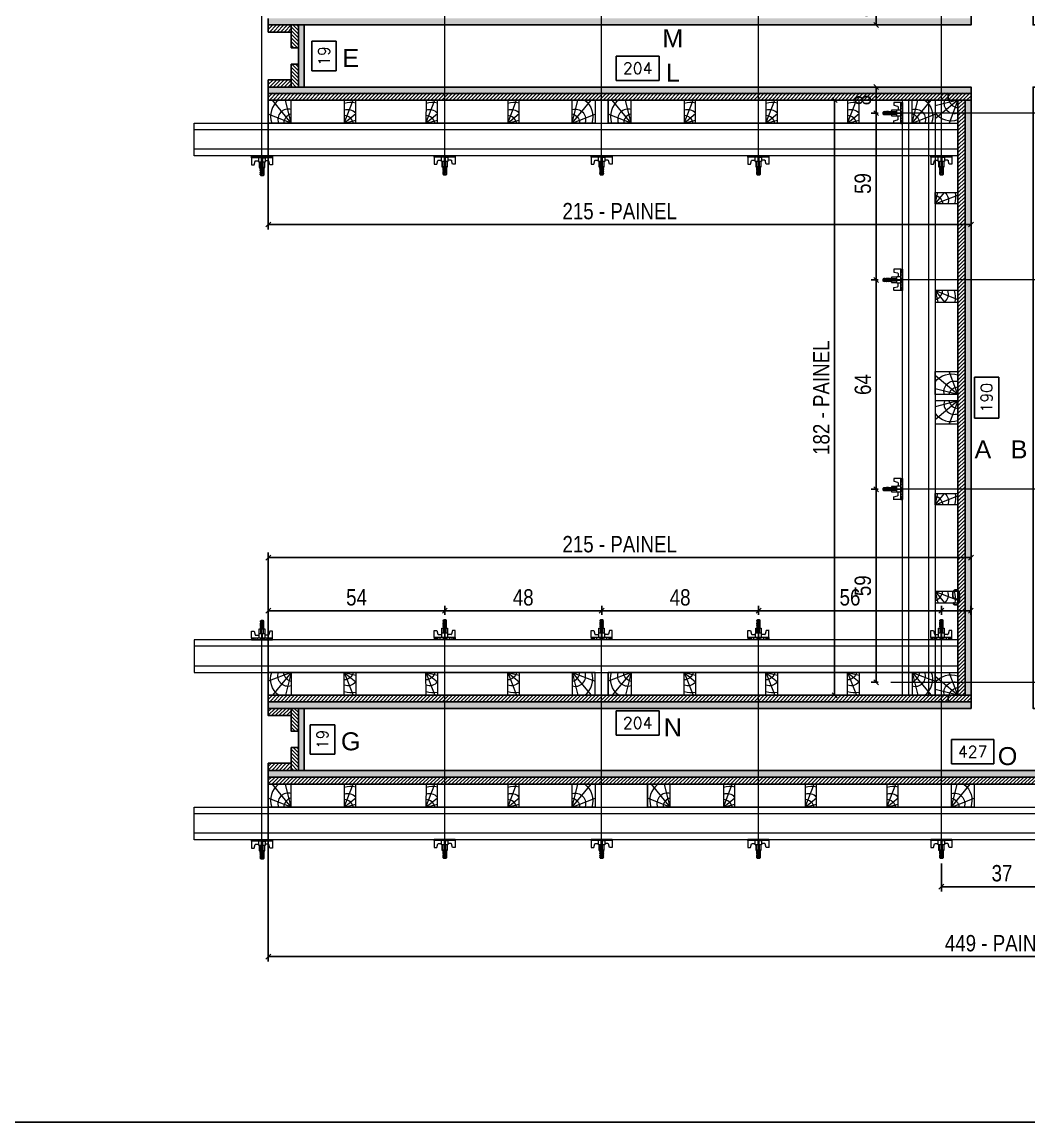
# Model space of a CAD drawing. Extents: x 14400 to 24104, y -21631 to 6985.
# Drawn here: x 22866 to 23481, y 1092 to 1764 of the extents above; entities that cross this region are included whole.
import ezdxf
from ezdxf.enums import TextEntityAlignment as Align

# ---------------------------------------------------------------- set-up
doc = ezdxf.new("R2010")
doc.units = 0
for name, color, linetype in [('CHAPA', 1, 'Continuous'), ('COTA', 241, 'Continuous'), ('MEIO_PONT', 93, 'Continuous'), ('MTH-PILAR-SEGUE', 5, 'Continuous'), ('SARRAFO', 251, 'Continuous'), ('TEXTO_GERAL', 7, 'Continuous')]:
    doc.layers.add(name, color=color, linetype=linetype)
for name, color, linetype, lineweight in [('Hachura', 251, 'Continuous', 9), ('Madeira', 126, 'Continuous', 18), ('Perfil Metálico', 224, 'Continuous', 18)]:
    doc.layers.add(name, color=color, linetype=linetype, lineweight=lineweight)
doc.styles.add('ARIAL', font='arial.ttf')
doc.styles.add('COTA TECNICA 2X', font='techl___.ttf', dxfattribs={"height": 10})
doc.styles.add('ROMANS', font='romans.shx')
doc.dimstyles.new('SECAO PILAR', dxfattribs={"dimtxt": 10, "dimasz": 3, "dimexe": 3, "dimexo": 3, "dimgap": 3, "dimtad": 1, "dimdec": 1, "dimlfac": 0.5, "dimzin": 12, "dimdsep": 46, "dimtxsty": 'COTA TECNICA 2X', "dimblk1": 'OBLIQUE', "dimblk2": 'OBLIQUE', "dimsah": 1, "dimcen": 0.9, "dimclrd": 256, "dimclre": 256, "dimclrt": 256, "dimadec": 1, "dimazin": 3, "dimtfac": 1, "dimtdec": 1, "dimtmove": 0, "dimatfit": 3, "dimfxl": 1, "dimtolj": 1, "dimtzin": 12, "dimarcsym": 0})
doc.dimstyles.new('SECÇÃO 2', dxfattribs={"dimtxt": 7, "dimasz": 6, "dimexe": 0.18, "dimexo": 2, "dimgap": -4, "dimtad": 3, "dimdec": 1, "dimlfac": 0.5, "dimzin": 12, "dimdsep": 46, "dimtxsty": 'ROMANS', "dimblk": 'ARCHTICK', "dimcen": 0.09, "dimse1": 1, "dimse2": 1, "dimsd1": 1, "dimsd2": 1, "dimclrd": 180, "dimclre": 5, "dimclrt": 1, "dimadec": 0, "dimazin": 3, "dimtfac": 1, "dimtdec": 1, "dimtofl": 0, "dimtmove": 0, "dimatfit": 3, "dimldrblk": 'ARCHTICK', "dimfxl": 1, "dimtolj": 1, "dimtzin": 0, "dimarcsym": 0})
pattern_1 = [(225, (13892.2894, -21166.7486), (1.12253202, -1.12253202), [])]
pattern_2 = [(315, (45926.0494, -7740.2923), (1.12253202, 1.12253202), [])]
pattern_3 = [(225, (13892.2894, -20748.7486), (1.12253202, -1.12253202), [])]
pattern_4 = [(225, (13920.2894, -20740.3486), (1.12253202, -1.12253202), [])]
pattern_5 = [(315, (45926.0494, -7322.2923), (1.12253202, 1.12253202), [])]

# ---------------------------------------------------------------- blocks, each defined once
blk = doc.blocks.new('*D1842')
at = {"layer": 'COTA', "color": 180, "lineweight": -2, "transparency": 16777216}
for p, q in [((23463.28, 1547.16), (23448.28, 1547.16)), ((23448.28, 1547.16), (23448.28, 1522.16)), ((23463.28, 1522.16), (23463.28, 1547.16)), ((23448.28, 1522.16), (23463.28, 1522.16))]:
    blk.add_line(p, q, dxfattribs=at)
at = {"layer": 'Defpoints', "color": 0, "transparency": 16777216}
for p in [(23446.24, 1724.66), (23467.28, 1724.66), (23446.24, 1344.66)]:
    blk.add_point(p, dxfattribs=at)
at = {"layer": 'COTA', "color": 1, "transparency": 16777216, "insert": (23455.78, 1534.66), "char_height": 7, "attachment_point": 5, "rotation": 90, "style": 'ROMANS'}
blk.add_mtext('\\A1;190', dxfattribs=at)
blk = doc.blocks.new('_ArchTick')
at = {"color": 0, "linetype": 'ByBlock', "const_width": 0.15}
blk.add_lwpolyline([(-0.5, -0.5), (0.5, 0.5)], dxfattribs=at)
blk = doc.blocks.new('*D1838')
at = {"layer": 'COTA', "color": 180, "lineweight": -2, "transparency": 16777216}
for p, q in [((23255.41, 1743.66), (23229.07, 1743.66)), ((23229.07, 1743.66), (23229.07, 1728.66)), ((23255.41, 1728.66), (23255.41, 1743.66)), ((23229.07, 1728.66), (23255.41, 1728.66))]:
    blk.add_line(p, q, dxfattribs=at)
at = {"layer": 'Defpoints', "color": 0, "transparency": 16777216}
for p in [(23038.24, 1724.66), (23446.24, 1724.66), (23446.24, 1724.66)]:
    blk.add_point(p, dxfattribs=at)
at = {"layer": 'COTA', "color": 1, "transparency": 16777216, "insert": (23242.24, 1736.16), "char_height": 7, "attachment_point": 5, "style": 'ROMANS'}
blk.add_mtext('\\A1;204', dxfattribs=at)
blk = doc.blocks.new('*D1841')
at = {"layer": 'COTA', "color": 180, "lineweight": -2, "transparency": 16777216}
for p, q in [((23057.86, 1752.66), (23042.86, 1752.66)), ((23042.86, 1752.66), (23042.86, 1734.66)), ((23057.86, 1734.66), (23057.86, 1752.66)), ((23042.86, 1734.66), (23057.86, 1734.66))]:
    blk.add_line(p, q, dxfattribs=at)
at = {"layer": 'Defpoints', "color": 0, "transparency": 16777216}
for p in [(23038.24, 1762.66), (23038.24, 1724.66), (23061.86, 1724.66)]:
    blk.add_point(p, dxfattribs=at)
at = {"layer": 'COTA', "color": 1, "transparency": 16777216, "insert": (23050.36, 1743.66), "char_height": 7, "attachment_point": 5, "rotation": 90, "style": 'ROMANS'}
blk.add_mtext('\\A1;19', dxfattribs=at)
blk = doc.blocks.new('*D1851')
at = {"layer": 'COTA', "color": 180, "lineweight": -2, "transparency": 16777216}
for p, q in [((23463.27, 1965.16), (23448.27, 1965.16)), ((23448.27, 1965.16), (23448.27, 1940.16)), ((23463.27, 1940.16), (23463.27, 1965.16)), ((23448.27, 1940.16), (23463.27, 1940.16))]:
    blk.add_line(p, q, dxfattribs=at)
at = {"layer": 'Defpoints', "color": 0, "transparency": 16777216}
for p in [(23446.24, 2142.66), (23467.27, 2142.66), (23446.24, 1762.66)]:
    blk.add_point(p, dxfattribs=at)
at = {"layer": 'COTA', "color": 1, "transparency": 16777216, "insert": (23455.77, 1952.66), "char_height": 7, "attachment_point": 5, "rotation": 90, "style": 'ROMANS'}
blk.add_mtext('\\A1;190', dxfattribs=at)
blk = doc.blocks.new('*D1845')
at = {"layer": 'COTA', "color": 180, "lineweight": -2, "transparency": 16777216}
for p, q in [((23255.41, 1343.19), (23229.07, 1343.19)), ((23229.07, 1343.19), (23229.07, 1328.19)), ((23255.41, 1328.19), (23255.41, 1343.19)), ((23229.07, 1328.19), (23255.41, 1328.19))]:
    blk.add_line(p, q, dxfattribs=at)
at = {"layer": 'Defpoints', "color": 0, "transparency": 16777216}
for p in [(23038.24, 1344.66), (23446.24, 1344.66), (23446.24, 1324.19)]:
    blk.add_point(p, dxfattribs=at)
at = {"layer": 'COTA', "color": 1, "transparency": 16777216, "insert": (23242.24, 1335.69), "char_height": 7, "attachment_point": 5, "style": 'ROMANS'}
blk.add_mtext('\\A1;204', dxfattribs=at)
blk = doc.blocks.new('*D1847')
at = {"layer": 'COTA', "color": 180, "lineweight": -2, "transparency": 16777216}
for p, q in [((23056.9, 1334.66), (23041.9, 1334.66)), ((23041.9, 1334.66), (23041.9, 1316.66)), ((23056.9, 1316.66), (23056.9, 1334.66)), ((23041.9, 1316.66), (23056.9, 1316.66))]:
    blk.add_line(p, q, dxfattribs=at)
at = {"layer": 'Defpoints', "color": 0, "transparency": 16777216}
for p in [(23038.24, 1344.66), (23038.24, 1306.66), (23060.9, 1306.66)]:
    blk.add_point(p, dxfattribs=at)
at = {"layer": 'COTA', "color": 1, "transparency": 16777216, "insert": (23049.4, 1325.66), "char_height": 7, "attachment_point": 5, "rotation": 90, "style": 'ROMANS'}
blk.add_mtext('\\A1;19', dxfattribs=at)
blk = doc.blocks.new('*D1849')
at = {"layer": 'COTA', "color": 180, "lineweight": -2, "transparency": 16777216}
for p, q in [((23460.24, 1325.66), (23434.24, 1325.66)), ((23434.24, 1325.66), (23434.24, 1310.66)), ((23460.24, 1310.66), (23460.24, 1325.66)), ((23434.24, 1310.66), (23460.24, 1310.66))]:
    blk.add_line(p, q, dxfattribs=at)
at = {"layer": 'Defpoints', "color": 0, "transparency": 16777216}
for p in [(23038.24, 1306.66), (23892.24, 1306.66), (23892.24, 1306.66)]:
    blk.add_point(p, dxfattribs=at)
at = {"layer": 'COTA', "color": 1, "transparency": 16777216, "insert": (23447.24, 1318.16), "char_height": 7, "attachment_point": 5, "style": 'ROMANS'}
blk.add_mtext('\\A1;427', dxfattribs=at)
blk = doc.blocks.new('_Oblique')
at = {"color": 0, "linetype": 'ByBlock', "lineweight": -2}
blk.add_line((-0.5, -0.5), (0.5, 0.5), dxfattribs=at)
blk = doc.blocks.new('*D1856')
at = {"layer": 'COTA', "lineweight": -2, "transparency": 16777216}
for p, q in [((23016.24, 1295.26), (23016.24, 1189.85)), ((23914.24, 1295.26), (23914.24, 1189.85)), ((23914.24, 1192.85), (23016.24, 1192.85))]:
    blk.add_line(p, q, dxfattribs=at)
at = {"layer": 'Defpoints', "color": 0, "transparency": 16777216}
for p in [(23016.24, 1298.26), (23914.24, 1298.26), (23016.24, 1192.85)]:
    blk.add_point(p, dxfattribs=at)
at = {"layer": 'COTA', "lineweight": -2, "transparency": 16777216, "xscale": 3, "yscale": 3, "zscale": 3, "rotation": 180}
blk.add_blockref('_Oblique', (23016.24, 1192.85), dxfattribs=at)
at = {"layer": 'COTA', "lineweight": -2, "transparency": 16777216, "xscale": 3, "yscale": 3, "zscale": 3}
blk.add_blockref('_Oblique', (23914.24, 1192.85), dxfattribs=at)
at = {"layer": 'COTA', "transparency": 16777216, "insert": (23465.24, 1200.95), "char_height": 10, "attachment_point": 5, "style": 'COTA TECNICA 2X'}
blk.add_mtext('\\A1;449 - PAINEL', dxfattribs=at)
blk = doc.blocks.new('*D1862')
at = {"layer": 'COTA', "lineweight": -2, "transparency": 16777216}
for p, q in [((23016.24, 1713.66), (23016.24, 1637.61)), ((23446.24, 1713.66), (23446.24, 1637.61)), ((23016.24, 1640.61), (23446.24, 1640.61))]:
    blk.add_line(p, q, dxfattribs=at)
at = {"layer": 'Defpoints', "color": 0, "transparency": 16777216}
for p in [(23016.24, 1716.66), (23446.24, 1716.66), (23446.24, 1640.61)]:
    blk.add_point(p, dxfattribs=at)
at = {"layer": 'COTA', "lineweight": -2, "transparency": 16777216, "xscale": 3, "yscale": 3, "zscale": 3, "rotation": 180}
blk.add_blockref('_Oblique', (23016.24, 1640.61), dxfattribs=at)
at = {"layer": 'COTA', "lineweight": -2, "transparency": 16777216, "xscale": 3, "yscale": 3, "zscale": 3}
blk.add_blockref('_Oblique', (23446.24, 1640.61), dxfattribs=at)
at = {"layer": 'COTA', "transparency": 16777216, "insert": (23231.24, 1648.72), "char_height": 10, "attachment_point": 5, "style": 'COTA TECNICA 2X'}
blk.add_mtext('\\A1;215 - PAINEL', dxfattribs=at)
blk = doc.blocks.new('PONTALETE')
at = {"layer": 'Madeira'}
for q in [(2.71, 7), (7, 5.76), (7, 1.74)]:
    blk.add_line((0, 0), q, dxfattribs=at)
blk.add_lwpolyline([(0, 0), (7, 0), (7, 7), (0, 7)], close=True, dxfattribs=at)
for centre, radius, start, end in [((2.04, 0.06), 6.23, 37.2818, 109.0913), ((1.09, 0.9), 3.19, 343.603, 109.9847), ((-0.21, -0.78), 3.09, 14.6322, 86.0383)]:
    blk.add_arc(centre, radius, start, end, dxfattribs=at)
blk = doc.blocks.new('MEIO PONTALETE')
at = {"layer": 'Madeira'}
for q in [(2.71, 7), (3.5, 2.88), (3.5, 0.87)]:
    blk.add_line((0, 0), q, dxfattribs=at)
blk.add_lwpolyline([(0, 0), (3.5, 0), (3.5, 7), (0, 7)], close=True, dxfattribs=at)
for centre, radius, start, end in [((2.04, 0.06), 6.23, 76.4499, 109.0913), ((1.09, 0.9), 3.19, 40.9063, 109.9847), ((-0.21, -0.78), 3.09, 14.6322, 86.0383)]:
    blk.add_arc(centre, radius, start, end, dxfattribs=at)
blk = doc.blocks.new('*D1863')
at = {"layer": 'COTA', "lineweight": -2, "transparency": 16777216}
for p, q in [((23016.24, 1355.66), (23016.24, 1439.9)), ((23446.24, 1355.66), (23446.24, 1439.9)), ((23016.24, 1436.9), (23446.24, 1436.9))]:
    blk.add_line(p, q, dxfattribs=at)
at = {"layer": 'Defpoints', "color": 0, "transparency": 16777216}
for p in [(23446.24, 1436.9), (23016.24, 1352.66), (23446.24, 1352.66)]:
    blk.add_point(p, dxfattribs=at)
at = {"layer": 'COTA', "lineweight": -2, "transparency": 16777216, "xscale": 3, "yscale": 3, "zscale": 3, "rotation": 180}
blk.add_blockref('_Oblique', (23016.24, 1436.9), dxfattribs=at)
at = {"layer": 'COTA', "lineweight": -2, "transparency": 16777216, "xscale": 3, "yscale": 3, "zscale": 3}
blk.add_blockref('_Oblique', (23446.24, 1436.9), dxfattribs=at)
at = {"layer": 'COTA', "transparency": 16777216, "insert": (23231.24, 1445.01), "char_height": 10, "attachment_point": 5, "style": 'COTA TECNICA 2X'}
blk.add_mtext('\\A1;215 - PAINEL', dxfattribs=at)
blk = doc.blocks.new('C')
at = {"layer": 'Hachura', "color": 0}
for p, q in [((0, 3.22), (0, -3.22)), ((0.45, 3.22), (0, 3.22)), ((0.46, 3.16), (0, 3.16)), ((0.46, 3.05), (0, 3.05)), ((0.46, 2.88), (0, 2.88)), ((0, 2.75), (0, -1.16)), ((0.46, 2.65), (0, 2.65)), ((0.46, 2.23), (0, 2.23)), ((0.46, 1.51), (0, 1.51)), ((0.39, 0.49), (0.17, 0.49)), ((0.45, -3.23), (0.45, 3.22)), ((0.45, 3.22), (2.58, 3.22)), ((1.74, 0.97), (0.45, 0.97)), ((1.45, 0.1), (0.45, 0.1)), ((1.35, 1.94), (1.35, 0.96)), ((2.58, 2.39), (1.47, 2.09)), ((1.74, -0.97), (1.74, 0.97)), ((1.74, 0.97), (1.74, 0.84)), ((1.74, 0.97), (1.74, 0.84)), ((1.74, 0.84), (3.35, 0.84)), ((3.35, 0.45), (1.74, 0.45)), ((2.58, 3.22), (2.58, 2.39)), ((3.32, 0.84), (3.32, -0.84)), ((3.35, 0.84), (3.35, -0.84)), ((3.68, 0.45), (3.35, 0.45)), ((3.84, -0.52), (3.35, 0.45)), ((3.35, 0.06), (3.67, -0.57)), ((3.68, 0.45), (4.16, -0.52)), ((3.72, 0.5), (4.25, -0.57)), ((4.37, -0.55), (3.83, 0.53)), ((4.15, 0.45), (3.93, 0.45)), ((4.42, -0.52), (3.93, 0.45)), ((4.15, 0.45), (4.26, 0.45)), ((4.26, 0.45), (4.74, -0.52)), ((4.3, 0.5), (4.83, -0.57)), ((4.95, -0.55), (4.41, 0.53)), ((4.51, 0.45), (4.84, 0.45)), ((5, -0.52), (4.51, 0.45)), ((4.84, 0.45), (5.32, -0.52)), ((4.88, 0.5), (5.41, -0.57)), ((5.53, -0.55), (4.99, 0.53)), ((5.58, -0.52), (5.09, 0.45)), ((5.42, 0.45), (5.09, 0.45)), ((5.58, -0.52), (5.09, 0.45)), ((5.42, 0.45), (5.74, -0.19)), ((5.46, 0.5), (5.74, -0.07)), ((5.74, 0.19), (5.57, 0.53)), ((5.74, 0.32), (5.68, 0.45)), ((5.68, 0.45), (5.74, 0.45)), ((5.74, 0.45), (5.9, 0.29)), ((5.74, 0.45), (5.74, -0.52)), ((5.9, -0.36), (5.9, 0.29)), ((0.45, 0), (0, 0)), ((0.46, -1.52), (0, -1.52)), ((0.46, -2.23), (0, -2.23)), ((0.46, -2.65), (0, -2.65)), ((0.46, -2.88), (0, -2.88)), ((0.46, -3.05), (0, -3.05)), ((0.46, -3.16), (0, -3.16)), ((0, -3.22), (2.57, -3.22)), ((0.08, -0.48), (0.29, -0.48)), ((0.29, -0.48), (0.4, -0.48)), ((0.45, 0), (0.45, -0.97)), ((0.45, -0.16), (1.45, -0.16)), ((0.45, -0.65), (0.45, -0.32)), ((0.45, -3.23), (0.45, -0.65)), ((0.45, -0.97), (1.74, -0.97)), ((1.35, -1.94), (1.35, -0.97)), ((2.58, -2.39), (1.47, -2.1)), ((3.35, -0.32), (1.74, -0.32)), ((3.35, -0.84), (1.74, -0.84)), ((2.58, -3.23), (2.58, -2.39)), ((3.35, -0.07), (3.58, -0.52)), ((3.35, -0.52), (3.58, -0.52)), ((3.84, -0.52), (4.16, -0.52)), ((4.42, -0.52), (4.74, -0.52)), ((4.63, -0.52), (4.74, -0.52)), ((5, -0.52), (5.32, -0.52)), ((5.58, -0.52), (5.74, -0.52)), ((5.74, -0.52), (5.9, -0.36)), ((5.74, -0.52), (5.74, -0.52))]:
    blk.add_line(p, q, dxfattribs=at)
for centre, radius, start, end in [((1.52, 1.94), 0.161, 104.7436, 180), ((1.44, -0.03), 0.129, 272.695, 87.305), ((3.81, 0.39), 0.143, 25.5688, 154.4312), ((4.39, 0.39), 0.143, 25.5688, 154.4312), ((4.97, 0.39), 0.143, 25.5688, 154.4312), ((5.55, 0.39), 0.143, 25.5688, 154.4312), ((0.17, -0.37), 0.174, 221.744, 317.8592), ((1.52, -1.94), 0.161, 180, 255.2564), ((3.71, -0.4), 0.174, 222.1408, 318.256), ((4.29, -0.4), 0.174, 222.1408, 318.256), ((4.87, -0.4), 0.174, 222.1408, 318.256), ((5.45, -0.4), 0.174, 222.1408, 318.256), ((5.61, -0.4), 0.174, 317.8592, 318.256)]:
    blk.add_arc(centre, radius, start, end, dxfattribs=at)
blk = doc.blocks.new('*D1880')
at = {"layer": 'COTA', "lineweight": -2, "transparency": 16777216}
for p, q in [((23389.47, 1778.63), (23385.21, 1778.63)), ((23388.21, 1778.63), (23388.21, 1762.66)), ((23389.47, 1762.66), (23385.21, 1762.66))]:
    blk.add_line(p, q, dxfattribs=at)
at = {"layer": 'Defpoints', "color": 0, "transparency": 16777216}
for p in [(23392.47, 1778.63), (23388.21, 1762.66), (23392.47, 1762.66)]:
    blk.add_point(p, dxfattribs=at)
at = {"layer": 'COTA', "lineweight": -2, "transparency": 16777216, "xscale": 3, "yscale": 3, "zscale": 3}
for p, rotation in [((23388.21, 1778.63), 90), ((23388.21, 1762.66), 270)]:
    blk.add_blockref('_Oblique', p, dxfattribs=dict(at, rotation=rotation))
at = {"layer": 'COTA', "transparency": 16777216, "insert": (23380.12, 1770.64), "char_height": 10, "attachment_point": 5, "rotation": 90, "style": 'COTA TECNICA 2X'}
blk.add_mtext('\\A1;8', dxfattribs=at)
blk = doc.blocks.new('*D1885')
at = {"layer": 'COTA', "lineweight": -2, "transparency": 16777216}
for p, q in [((23016.23, 1370.06), (23016.23, 1407.39)), ((23124.24, 1401.88), (23124.24, 1407.39)), ((23016.23, 1404.39), (23124.24, 1404.39))]:
    blk.add_line(p, q, dxfattribs=at)
at = {"layer": 'Defpoints', "color": 0, "transparency": 16777216}
for p in [(23124.24, 1404.39), (23124.24, 1398.88), (23016.23, 1367.06)]:
    blk.add_point(p, dxfattribs=at)
at = {"layer": 'COTA', "lineweight": -2, "transparency": 16777216, "xscale": 3, "yscale": 3, "zscale": 3, "rotation": 180}
blk.add_blockref('_Oblique', (23016.23, 1404.39), dxfattribs=at)
at = {"layer": 'COTA', "lineweight": -2, "transparency": 16777216, "xscale": 3, "yscale": 3, "zscale": 3}
blk.add_blockref('_Oblique', (23124.24, 1404.39), dxfattribs=at)
at = {"layer": 'COTA', "transparency": 16777216, "insert": (23070.23, 1412.5), "char_height": 10, "attachment_point": 5, "style": 'COTA TECNICA 2X'}
blk.add_mtext('\\A1;54', dxfattribs=at)
blk = doc.blocks.new('*D1886')
at = {"layer": 'COTA', "lineweight": -2, "transparency": 16777216}
for p, q in [((23124.24, 1401.88), (23124.24, 1407.39)), ((23220.24, 1401.88), (23220.24, 1407.39)), ((23124.24, 1404.39), (23220.24, 1404.39))]:
    blk.add_line(p, q, dxfattribs=at)
at = {"layer": 'Defpoints', "color": 0, "transparency": 16777216}
for p in [(23220.24, 1404.39), (23124.24, 1398.88), (23220.24, 1398.88)]:
    blk.add_point(p, dxfattribs=at)
at = {"layer": 'COTA', "lineweight": -2, "transparency": 16777216, "xscale": 3, "yscale": 3, "zscale": 3, "rotation": 180}
blk.add_blockref('_Oblique', (23124.24, 1404.39), dxfattribs=at)
at = {"layer": 'COTA', "lineweight": -2, "transparency": 16777216, "xscale": 3, "yscale": 3, "zscale": 3}
blk.add_blockref('_Oblique', (23220.24, 1404.39), dxfattribs=at)
at = {"layer": 'COTA', "transparency": 16777216, "insert": (23172.24, 1412.48), "char_height": 10, "attachment_point": 5, "style": 'COTA TECNICA 2X'}
blk.add_mtext('\\A1;48', dxfattribs=at)
blk = doc.blocks.new('*D1887')
at = {"layer": 'COTA', "lineweight": -2, "transparency": 16777216}
for p, q in [((23220.24, 1401.88), (23220.24, 1407.39)), ((23316.24, 1401.88), (23316.24, 1407.39)), ((23220.24, 1404.39), (23316.24, 1404.39))]:
    blk.add_line(p, q, dxfattribs=at)
at = {"layer": 'Defpoints', "color": 0, "transparency": 16777216}
for p in [(23316.24, 1404.39), (23220.24, 1398.88), (23316.24, 1398.88)]:
    blk.add_point(p, dxfattribs=at)
at = {"layer": 'COTA', "lineweight": -2, "transparency": 16777216, "xscale": 3, "yscale": 3, "zscale": 3, "rotation": 180}
blk.add_blockref('_Oblique', (23220.24, 1404.39), dxfattribs=at)
at = {"layer": 'COTA', "lineweight": -2, "transparency": 16777216, "xscale": 3, "yscale": 3, "zscale": 3}
blk.add_blockref('_Oblique', (23316.24, 1404.39), dxfattribs=at)
at = {"layer": 'COTA', "transparency": 16777216, "insert": (23268.24, 1412.48), "char_height": 10, "attachment_point": 5, "style": 'COTA TECNICA 2X'}
blk.add_mtext('\\A1;48', dxfattribs=at)
blk = doc.blocks.new('*D1888')
at = {"layer": 'COTA', "lineweight": -2, "transparency": 16777216}
for p, q in [((23316.24, 1401.88), (23316.24, 1407.39)), ((23428.14, 1401.88), (23428.14, 1407.39)), ((23316.24, 1404.39), (23428.14, 1404.39))]:
    blk.add_line(p, q, dxfattribs=at)
at = {"layer": 'Defpoints', "color": 0, "transparency": 16777216}
for p in [(23428.14, 1404.39), (23316.24, 1398.88), (23428.14, 1398.88)]:
    blk.add_point(p, dxfattribs=at)
at = {"layer": 'COTA', "lineweight": -2, "transparency": 16777216, "xscale": 3, "yscale": 3, "zscale": 3, "rotation": 180}
blk.add_blockref('_Oblique', (23316.24, 1404.39), dxfattribs=at)
at = {"layer": 'COTA', "lineweight": -2, "transparency": 16777216, "xscale": 3, "yscale": 3, "zscale": 3}
blk.add_blockref('_Oblique', (23428.14, 1404.39), dxfattribs=at)
at = {"layer": 'COTA', "transparency": 16777216, "insert": (23372.19, 1412.5), "char_height": 10, "attachment_point": 5, "style": 'COTA TECNICA 2X'}
blk.add_mtext('\\A1;56', dxfattribs=at)
blk = doc.blocks.new('*D1889')
at = {"layer": 'COTA', "lineweight": -2, "transparency": 16777216}
for p, q in [((23435.24, 1716.66), (23359.8, 1716.66)), ((23362.8, 1716.66), (23362.8, 1352.66)), ((23435.24, 1352.66), (23359.8, 1352.66))]:
    blk.add_line(p, q, dxfattribs=at)
at = {"layer": 'Defpoints', "color": 0, "transparency": 16777216}
for p in [(23438.24, 1716.66), (23362.8, 1352.66), (23438.24, 1352.66)]:
    blk.add_point(p, dxfattribs=at)
at = {"layer": 'COTA', "lineweight": -2, "transparency": 16777216, "xscale": 3, "yscale": 3, "zscale": 3}
for p, rotation in [((23362.8, 1716.66), 90), ((23362.8, 1352.66), 270)]:
    blk.add_blockref('_Oblique', p, dxfattribs=dict(at, rotation=rotation))
at = {"layer": 'COTA', "transparency": 16777216, "insert": (23354.71, 1534.66), "char_height": 10, "attachment_point": 5, "rotation": 90, "style": 'COTA TECNICA 2X'}
blk.add_mtext('\\A1;182 - PAINEL', dxfattribs=at)
blk = doc.blocks.new('*D1890')
at = {"layer": 'COTA', "lineweight": -2, "transparency": 16777216}
for p, q in [((23389.47, 1724.66), (23385.21, 1724.66)), ((23388.21, 1708.69), (23388.21, 1724.66)), ((23389.47, 1708.69), (23385.21, 1708.69))]:
    blk.add_line(p, q, dxfattribs=at)
at = {"layer": 'Defpoints', "color": 0, "transparency": 16777216}
for p in [(23388.21, 1724.66), (23392.47, 1724.66), (23392.47, 1708.69)]:
    blk.add_point(p, dxfattribs=at)
at = {"layer": 'COTA', "lineweight": -2, "transparency": 16777216, "xscale": 3, "yscale": 3, "zscale": 3}
for p, rotation in [((23388.21, 1724.66), 90), ((23388.21, 1708.69), 270)]:
    blk.add_blockref('_Oblique', p, dxfattribs=dict(at, rotation=rotation))
at = {"layer": 'COTA', "transparency": 16777216, "insert": (23380.12, 1716.68), "char_height": 10, "attachment_point": 5, "rotation": 90, "style": 'COTA TECNICA 2X'}
blk.add_mtext('\\A1;8', dxfattribs=at)
blk = doc.blocks.new('*D1891')
at = {"layer": 'COTA', "lineweight": -2, "transparency": 16777216}
for p, q in [((23389.47, 1724.66), (23385.21, 1724.66)), ((23388.21, 1724.66), (23388.21, 1606.69)), ((23389.47, 1606.69), (23385.21, 1606.69))]:
    blk.add_line(p, q, dxfattribs=at)
at = {"layer": 'Defpoints', "color": 0, "transparency": 16777216}
for p in [(23392.47, 1724.66), (23388.21, 1606.69), (23392.47, 1606.69)]:
    blk.add_point(p, dxfattribs=at)
at = {"layer": 'COTA', "lineweight": -2, "transparency": 16777216, "xscale": 3, "yscale": 3, "zscale": 3}
for p, rotation in [((23388.21, 1724.66), 90), ((23388.21, 1606.69), 270)]:
    blk.add_blockref('_Oblique', p, dxfattribs=dict(at, rotation=rotation))
at = {"layer": 'COTA', "transparency": 16777216, "insert": (23380.07, 1665.68), "char_height": 10, "attachment_point": 5, "rotation": 90, "style": 'COTA TECNICA 2X'}
blk.add_mtext('\\A1;59', dxfattribs=at)
blk = doc.blocks.new('*D1892')
at = {"layer": 'COTA', "lineweight": -2, "transparency": 16777216}
for p, q in [((23389.47, 1606.69), (23385.21, 1606.69)), ((23388.21, 1606.69), (23388.21, 1478.69)), ((23389.47, 1478.69), (23385.21, 1478.69))]:
    blk.add_line(p, q, dxfattribs=at)
at = {"layer": 'Defpoints', "color": 0, "transparency": 16777216}
for p in [(23392.47, 1606.69), (23388.21, 1478.69), (23392.47, 1478.69)]:
    blk.add_point(p, dxfattribs=at)
at = {"layer": 'COTA', "lineweight": -2, "transparency": 16777216, "xscale": 3, "yscale": 3, "zscale": 3}
for p, rotation in [((23388.21, 1606.69), 90), ((23388.21, 1478.69), 270)]:
    blk.add_blockref('_Oblique', p, dxfattribs=dict(at, rotation=rotation))
at = {"layer": 'COTA', "transparency": 16777216, "insert": (23380.11, 1542.69), "char_height": 10, "attachment_point": 5, "rotation": 90, "style": 'COTA TECNICA 2X'}
blk.add_mtext('\\A1;64', dxfattribs=at)
blk = doc.blocks.new('*D1893')
at = {"layer": 'COTA', "lineweight": -2, "transparency": 16777216}
for p, q in [((23389.47, 1478.69), (23385.21, 1478.69)), ((23388.21, 1478.69), (23388.21, 1360.63)), ((23389.47, 1360.63), (23385.21, 1360.63))]:
    blk.add_line(p, q, dxfattribs=at)
at = {"layer": 'Defpoints', "color": 0, "transparency": 16777216}
for p in [(23392.47, 1478.69), (23388.21, 1360.63), (23392.47, 1360.63)]:
    blk.add_point(p, dxfattribs=at)
at = {"layer": 'COTA', "lineweight": -2, "transparency": 16777216, "xscale": 3, "yscale": 3, "zscale": 3}
for p, rotation in [((23388.21, 1478.69), 90), ((23388.21, 1360.63), 270)]:
    blk.add_blockref('_Oblique', p, dxfattribs=dict(at, rotation=rotation))
at = {"layer": 'COTA', "transparency": 16777216, "insert": (23380.07, 1419.66), "char_height": 10, "attachment_point": 5, "rotation": 90, "style": 'COTA TECNICA 2X'}
blk.add_mtext('\\A1;59', dxfattribs=at)
blk = doc.blocks.new('*D1902')
at = {"layer": 'COTA', "lineweight": -2, "transparency": 16777216}
for p, q in [((23428.14, 1401.88), (23428.14, 1407.39)), ((23446.14, 1401.88), (23446.14, 1407.39)), ((23428.14, 1404.39), (23446.14, 1404.39))]:
    blk.add_line(p, q, dxfattribs=at)
at = {"layer": 'Defpoints', "color": 0, "transparency": 16777216}
for p in [(23446.14, 1404.39), (23428.14, 1398.88), (23446.14, 1398.88)]:
    blk.add_point(p, dxfattribs=at)
at = {"layer": 'COTA', "lineweight": -2, "transparency": 16777216, "xscale": 3, "yscale": 3, "zscale": 3, "rotation": 180}
blk.add_blockref('_Oblique', (23428.14, 1404.39), dxfattribs=at)
at = {"layer": 'COTA', "lineweight": -2, "transparency": 16777216, "xscale": 3, "yscale": 3, "zscale": 3}
blk.add_blockref('_Oblique', (23446.14, 1404.39), dxfattribs=at)
at = {"layer": 'COTA', "transparency": 16777216, "insert": (23437.14, 1412.48), "char_height": 10, "attachment_point": 5, "style": 'COTA TECNICA 2X'}
blk.add_mtext('\\A1;9', dxfattribs=at)
blk = doc.blocks.new('*D1906')
at = {"layer": 'COTA', "lineweight": -2, "transparency": 16777216}
for p, q in [((23428.14, 1249.87), (23428.14, 1232.55)), ((23502.24, 1249.88), (23502.24, 1232.55)), ((23428.14, 1235.55), (23502.24, 1235.55))]:
    blk.add_line(p, q, dxfattribs=at)
at = {"layer": 'Defpoints', "color": 0, "transparency": 16777216}
for p in [(23428.14, 1252.87), (23502.24, 1252.88), (23502.24, 1235.55)]:
    blk.add_point(p, dxfattribs=at)
at = {"layer": 'COTA', "lineweight": -2, "transparency": 16777216, "xscale": 3, "yscale": 3, "zscale": 3, "rotation": 180}
blk.add_blockref('_Oblique', (23428.14, 1235.55), dxfattribs=at)
at = {"layer": 'COTA', "lineweight": -2, "transparency": 16777216, "xscale": 3, "yscale": 3, "zscale": 3}
blk.add_blockref('_Oblique', (23502.24, 1235.55), dxfattribs=at)
at = {"layer": 'COTA', "transparency": 16777216, "insert": (23465.19, 1243.77), "char_height": 10, "attachment_point": 5, "style": 'COTA TECNICA 2X'}
blk.add_mtext('\\A1;37', dxfattribs=at)

msp = doc.modelspace()

# ---------------------------------------------------------------- hatches: boundary and pattern name
at = {"layer": 'Hachura'}
h = msp.add_hatch(color=256, dxfattribs=at)
h.dxf.hatch_style = 1
h.paths.add_polyline_path([(23446.24, 1762.66), (23446.24, 1766.66), (23016.24, 1766.66), (23016.24, 1762.66)])
h = msp.add_hatch(dxfattribs=at)
h.set_pattern_fill('ANSI31', color=256, scale=0.5, angle=180, style=0)
h.set_pattern_definition(pattern_1)
h.paths.add_polyline_path([(23030.24, 1762.66), (23030.24, 1758.26), (23016.24, 1758.26), (23016.24, 1762.66)])
h = msp.add_hatch(dxfattribs=at)
h.set_pattern_fill('ANSI31', color=256, scale=0.5, angle=270, style=0)
h.set_pattern_definition(pattern_2)
h.paths.add_polyline_path([(23034.64, 1748.66), (23030.24, 1748.66), (23030.24, 1762.66), (23034.64, 1762.66)])
h = msp.add_hatch(color=256, dxfattribs=at)
h.dxf.hatch_style = 1
h.paths.add_polyline_path([(23034.64, 1724.66), (23038.24, 1724.66), (23038.24, 1762.66), (23034.64, 1762.66)])
h = msp.add_hatch(dxfattribs=at)
h.set_pattern_fill('ANSI31', color=256, scale=0.5, angle=270, style=0)
h.set_pattern_definition(pattern_2)
h.paths.add_polyline_path([(23034.64, 1738.66), (23030.24, 1738.66), (23030.24, 1724.66), (23034.64, 1724.66)])
h = msp.add_hatch(dxfattribs=at)
h.set_pattern_fill('ANSI31', color=256, scale=0.5, angle=180, style=0)
h.set_pattern_definition(pattern_1)
h.paths.add_polyline_path([(23030.24, 1724.66), (23030.24, 1729.06), (23016.24, 1729.06), (23016.24, 1724.66)])
h = msp.add_hatch(color=256, dxfattribs=at)
h.dxf.hatch_style = 1
h.paths.add_polyline_path([(23016.24, 1724.66), (23016.24, 1720.66), (23446.24, 1720.66), (23446.24, 1724.66)])
h = msp.add_hatch(dxfattribs=at)
h.set_pattern_fill('ANSI31', color=256, scale=0.5, angle=180, style=0)
h.set_pattern_definition([(225, (13920.2894, -21157.9486), (1.12253202, -1.12253202), [])])
h.paths.add_polyline_path([(23446.24, 1716.66), (23446.24, 1721.06), (23016.24, 1721.06), (23016.24, 1716.66)])
h = msp.add_hatch(color=256, dxfattribs=at)
h.dxf.hatch_style = 1
h.paths.add_polyline_path([(23442.64, 1352.66), (23446.24, 1352.66), (23446.24, 1716.66), (23442.64, 1716.66)])
h = msp.add_hatch(color=256, dxfattribs=at)
h.dxf.hatch_style = 1
h.paths.add_polyline_path([(23446.24, 1344.66), (23446.24, 1348.66), (23016.24, 1348.66), (23016.24, 1344.66)])
h = msp.add_hatch(dxfattribs=at)
h.set_pattern_fill('ANSI31', color=256, scale=0.5, angle=180, style=0)
h.set_pattern_definition(pattern_3)
h.paths.add_polyline_path([(23030.24, 1344.66), (23030.24, 1340.26), (23016.24, 1340.26), (23016.24, 1344.66)])
h = msp.add_hatch(dxfattribs=at)
h.set_pattern_fill('ANSI31', color=256, scale=0.5, angle=270, style=0)
h.set_pattern_definition(pattern_5)
h.paths.add_polyline_path([(23034.64, 1330.66), (23030.24, 1330.66), (23030.24, 1344.66), (23034.64, 1344.66)])
h = msp.add_hatch(color=256, dxfattribs=at)
h.dxf.hatch_style = 1
h.paths.add_polyline_path([(23034.64, 1344.66), (23038.24, 1344.66), (23038.24, 1306.66), (23034.64, 1306.66)])
h = msp.add_hatch(dxfattribs=at)
h.set_pattern_fill('ANSI31', color=256, scale=0.5, angle=270, style=0)
h.set_pattern_definition(pattern_5)
h.paths.add_polyline_path([(23034.64, 1320.66), (23030.24, 1320.66), (23030.24, 1306.66), (23034.64, 1306.66)])
h = msp.add_hatch(dxfattribs=at)
h.set_pattern_fill('ANSI31', color=256, scale=0.5, angle=180, style=0)
h.set_pattern_definition(pattern_3)
h.paths.add_polyline_path([(23030.24, 1306.66), (23030.24, 1311.06), (23016.24, 1311.06), (23016.24, 1306.66)])
h = msp.add_hatch(color=256, dxfattribs=at)
h.dxf.hatch_style = 1
h.paths.add_polyline_path([(23914.24, 1302.66), (23914.24, 1306.66), (23016.24, 1306.66), (23016.24, 1302.66)])
h = msp.add_hatch(dxfattribs=at)
h.set_pattern_fill('ANSI31', color=256, scale=0.5, angle=180, style=0)
h.set_pattern_definition(pattern_4)
h.paths.add_polyline_path([(23914.24, 1298.26), (23914.24, 1302.66), (23016.24, 1302.66), (23016.24, 1298.26)])
at = {"layer": 'SARRAFO'}
h = msp.add_hatch(dxfattribs=at)
h.set_pattern_fill('ANSI31', color=256, scale=0.5, angle=180, style=0)
h.set_pattern_definition([(225, (-43.2329, -1943.7942), (1.12253202, -1.12253202), [])])
h.paths.add_polyline_path([(23438.24, 1352.66), (23442.64, 1352.66), (23442.64, 1716.66), (23438.24, 1716.66)])
h = msp.add_hatch(dxfattribs=at)
h.set_pattern_fill('ANSI31', color=256, scale=0.5, angle=180, style=0)
h.set_pattern_definition(pattern_4)
h.paths.add_polyline_path([(23446.24, 1352.66), (23446.24, 1348.66), (23016.24, 1348.66), (23016.24, 1352.66)])

# ---------------------------------------------------------------- linework, layer by layer
at = {"layer": 'CHAPA'}
for points in [[(23016.24, 1766.66), (23016.24, 1762.66), (23446.24, 1762.66), (23446.24, 1766.66)], [(23016.24, 1720.66), (23016.24, 1724.66), (23446.24, 1724.66), (23446.24, 1720.66)], [(23016.24, 1348.66), (23016.24, 1344.66), (23446.24, 1344.66), (23446.24, 1348.66)], [(23016.24, 1302.66), (23016.24, 1306.66), (23914.24, 1306.66), (23914.24, 1302.66)]]:
    msp.add_lwpolyline(points, dxfattribs=at)
for points in [[(23034.64, 1724.66), (23038.24, 1724.66), (23038.24, 1762.66), (23034.64, 1762.66)], [(23442.64, 1352.66), (23446.24, 1352.66), (23446.24, 1716.66), (23442.64, 1716.66)], [(23034.64, 1344.66), (23038.24, 1344.66), (23038.24, 1306.66), (23034.64, 1306.66)]]:
    msp.add_lwpolyline(points, close=True, dxfattribs=at)
at = {"layer": 'COTA'}
msp.add_lwpolyline([(21532.94, 2489.45), (24104.17, 2489.45), (24104.17, 1091.66), (21532.94, 1091.66)], close=True, dxfattribs=at)
at = {"layer": 'Hachura'}
for p, q in [((23012.37, 1671.46), (23012.38, 1811.79)), ((23124.17, 1671.87), (23124.18, 1812.21)), ((23220.17, 1671.87), (23220.18, 1812.21)), ((23316.17, 1671.87), (23316.18, 1812.21)), ((23428.08, 1671.87), (23428.08, 1812.21)), ((23537.69, 1708.75), (23397.27, 1708.75)), ((23537.69, 1606.75), (23397.27, 1606.75)), ((23537.69, 1478.75), (23397.27, 1478.75)), ((23012.37, 1253.46), (23012.38, 1393.79)), ((23124.17, 1253.87), (23124.18, 1394.21)), ((23220.17, 1253.87), (23220.18, 1394.21)), ((23316.17, 1253.87), (23316.18, 1394.21)), ((23428.08, 1253.87), (23428.08, 1394.21)), ((23537.69, 1360.57), (23397.27, 1360.57))]:
    msp.add_line(p, q, dxfattribs=at)
at = {"layer": 'Madeira'}
for points in [[(23016.23, 1702.66), (23016.24, 1716.66), (23216.23, 1716.66), (23216.22, 1702.66)], [(23224.23, 1702.66), (23224.25, 1716.66), (23424.24, 1716.66), (23424.23, 1702.66)], [(23016.23, 1366.66), (23016.24, 1352.66), (23216.23, 1352.66), (23216.22, 1366.66)], [(23224.23, 1366.66), (23224.25, 1352.66), (23424.24, 1352.66), (23424.23, 1366.66)], [(23016.23, 1284.26), (23016.24, 1298.26), (23216.23, 1298.26), (23216.22, 1284.26)], [(23248.23, 1284.26), (23248.25, 1298.26), (23448.24, 1298.26), (23448.23, 1284.26)]]:
    msp.add_lwpolyline(points, close=True, dxfattribs=at)
at = {"layer": 'MTH-PILAR-SEGUE', "linetype": 'Continuous'}
msp.add_lwpolyline([(23446.24, 1344.66), (23446.24, 1724.66), (23038.24, 1724.66), (23038.24, 1762.66), (23446.24, 1762.66), (23446.24, 2142.66), (23038.24, 2142.66), (23038.24, 2180.66), (23928.24, 2180.66), (23928.24, 2142.66), (23484.24, 2142.66), (23484.24, 1762.66), (23892.24, 1762.66), (23892.24, 1724.66), (23484.24, 1724.66), (23484.24, 1344.66), (23892.24, 1344.66), (23892.24, 1306.66), (23038.24, 1306.66), (23038.24, 1344.66), (23446.24, 1344.66)], dxfattribs=at)
at = {"layer": 'Perfil Metálico'}
for points in [[(23404.24, 1716.67), (23424.24, 1716.67), (23424.25, 1352.66), (23404.25, 1352.66)], [(23420.25, 1352.66), (23408.25, 1352.66), (23408.24, 1716.67), (23420.24, 1716.67)], [(22970.8, 1682.66), (22970.8, 1702.66), (23438.24, 1702.66), (23438.24, 1682.66)], [(23438.24, 1698.66), (23438.24, 1686.66), (22970.8, 1686.66), (22970.8, 1698.66)], [(22970.8, 1386.66), (22970.8, 1366.66), (23438.24, 1366.66), (23438.24, 1386.66)], [(23438.24, 1370.66), (23438.24, 1382.66), (22970.8, 1382.66), (22970.8, 1370.66)], [(22970.78, 1264.26), (22970.78, 1284.26), (23959.68, 1284.26), (23959.68, 1264.26)], [(23959.68, 1280.26), (23959.68, 1268.26), (22970.78, 1268.26), (22970.78, 1280.26)]]:
    msp.add_lwpolyline(points, close=True, dxfattribs=at)
at = {"layer": 'SARRAFO'}
for p, q in [((23432.24, 1720.66), (23432.24, 1716.66)), ((23432.24, 1348.66), (23432.24, 1352.66))]:
    msp.add_line(p, q, dxfattribs=at)
for points in [[(23016.24, 1762.66), (23016.24, 1758.26), (23030.24, 1758.26)], [(23030.24, 1762.66), (23030.24, 1748.66), (23034.64, 1748.66), (23034.64, 1762.66)], [(23030.24, 1724.66), (23030.24, 1738.66), (23034.64, 1738.66), (23034.64, 1724.66)], [(23016.24, 1724.66), (23016.24, 1729.06), (23030.24, 1729.06)], [(23016.24, 1344.66), (23016.24, 1340.26), (23030.24, 1340.26)], [(23030.24, 1344.66), (23030.24, 1330.66), (23034.64, 1330.66), (23034.64, 1344.66)], [(23030.24, 1306.66), (23030.24, 1320.66), (23034.64, 1320.66), (23034.64, 1306.66)], [(23016.24, 1306.66), (23016.24, 1311.06), (23030.24, 1311.06)]]:
    msp.add_lwpolyline(points, dxfattribs=at)
for points in [[(23016.24, 1720.66), (23446.24, 1720.66), (23446.24, 1716.66), (23016.24, 1716.66)], [(23438.24, 1716.66), (23438.24, 1352.66), (23442.64, 1352.66), (23442.64, 1716.66)], [(23016.24, 1348.66), (23446.24, 1348.66), (23446.24, 1352.66), (23016.24, 1352.66)], [(23016.24, 1302.66), (23914.24, 1302.66), (23914.24, 1298.26), (23016.24, 1298.26)]]:
    msp.add_lwpolyline(points, close=True, dxfattribs=at)

# ---------------------------------------------------------------- block references
at = {"layer": 'Hachura', "linetype": 'Continuous', "xscale": -2, "yscale": 2, "zscale": 2}
for p in [(23404.27, 1708.76), (23404.27, 1606.76), (23404.27, 1478.76)]:
    msp.add_blockref('C', p, dxfattribs=at)
at = {"layer": 'Hachura', "linetype": 'Continuous', "yscale": 2, "zscale": 2}
for p, xscale, rotation in [((23012.37, 1682.26), -2, 90), ((23124.17, 1682.67), -2, 90), ((23220.17, 1682.67), -2, 90), ((23316.17, 1682.67), -2, 90), ((23428.08, 1682.67), -2, 90), ((23012.37, 1386.66), 2, 90.00000000000001), ((23124.17, 1387.08), 2, 90.00000000000001), ((23220.17, 1387.08), 2, 90.00000000000001), ((23316.17, 1387.08), 2, 90.00000000000001), ((23428.07, 1387.08), 2, 90.00000000000001), ((23012.37, 1264.26), -2, 90), ((23124.17, 1264.67), -2, 90), ((23220.17, 1264.67), -2, 90), ((23316.17, 1264.67), -2, 90), ((23428.08, 1264.67), -2, 90)]:
    msp.add_blockref('C', p, dxfattribs=dict(at, xscale=xscale, rotation=rotation))
at = {"layer": 'Madeira'}
for name, p, xscale, yscale, zscale, rotation in [('PONTALETE', (23030.23, 1702.65), 2, 2, 2, 89.93708930310329), ('MEIO PONTALETE', (23062.73, 1702.66), 1.999999997962732, 1.999999997962732, 1.999999997962732, 359.9370893031033), ('MEIO PONTALETE', (23112.73, 1702.66), 1.999999997962732, 1.999999997962732, 1.999999997962732, 359.9370893031033), ('MEIO PONTALETE', (23162.73, 1702.66), 1.999999997962732, 1.999999997962732, 1.999999997962732, 359.9370893031033), ('PONTALETE', (23202.22, 1702.67), -2, 2, 2, 269.9370893031033), ('PONTALETE', (23238.23, 1702.65), 2, 2, 2, 89.93708930310329), ('MEIO PONTALETE', (23270.73, 1702.66), 1.999999997962732, 1.999999997962732, 1.999999997962732, 359.9370893031033), ('MEIO PONTALETE', (23320.73, 1702.66), 1.999999997962732, 1.999999997962732, 1.999999997962732, 359.9370893031033), ('MEIO PONTALETE', (23370.73, 1702.66), 1.999999997962732, 1.999999997962732, 1.999999997962732, 359.9370893031033), ('PONTALETE', (23410.23, 1702.67), -2, 2, 2, 269.9370893031033), ('PONTALETE', (23030.23, 1366.67), -2, 2, 2, 90.0629106968967), ('MEIO PONTALETE', (23062.73, 1366.66), -1.999999997962732, 1.999999997962732, 1.999999997962732, 180.0629106968967), ('MEIO PONTALETE', (23112.73, 1366.66), -1.999999997962732, 1.999999997962732, 1.999999997962732, 180.0629106968967), ('MEIO PONTALETE', (23162.73, 1366.66), -1.999999997962732, 1.999999997962732, 1.999999997962732, 180.0629106968967), ('PONTALETE', (23202.22, 1366.65), 2, 2, 2, 270.0629106968967), ('PONTALETE', (23238.23, 1366.67), -2, 2, 2, 90.0629106968967), ('MEIO PONTALETE', (23270.73, 1366.66), -1.999999997962732, 1.999999997962732, 1.999999997962732, 180.0629106968967), ('MEIO PONTALETE', (23320.73, 1366.66), -1.999999997962732, 1.999999997962732, 1.999999997962732, 180.0629106968967), ('MEIO PONTALETE', (23370.73, 1366.66), -1.999999997962732, 1.999999997962732, 1.999999997962732, 180.0629106968967), ('PONTALETE', (23410.23, 1366.65), 2, 2, 2, 270.0629106968967), ('PONTALETE', (23030.23, 1284.25), 2, 2, 2, 89.93708930310329), ('MEIO PONTALETE', (23062.73, 1284.26), 1.999999997962732, 1.999999997962732, 1.999999997962732, 359.9370893031033), ('MEIO PONTALETE', (23112.73, 1284.26), 1.999999997962732, 1.999999997962732, 1.999999997962732, 359.9370893031033), ('MEIO PONTALETE', (23162.73, 1284.26), 1.999999997962732, 1.999999997962732, 1.999999997962732, 359.9370893031033), ('PONTALETE', (23202.22, 1284.27), -2, 2, 2, 269.9370893031033), ('PONTALETE', (23262.23, 1284.25), 2, 2, 2, 89.93708930310329), ('MEIO PONTALETE', (23294.73, 1284.26), 1.999999997962732, 1.999999997962732, 1.999999997962732, 359.9370893031033), ('MEIO PONTALETE', (23344.73, 1284.26), 1.999999997962732, 1.999999997962732, 1.999999997962732, 359.9370893031033), ('MEIO PONTALETE', (23394.73, 1284.26), 1.999999997962732, 1.999999997962732, 1.999999997962732, 359.9370893031033), ('PONTALETE', (23434.23, 1284.27), -2, 2, 2, 269.9370893031033)]:
    msp.add_blockref(name, p, dxfattribs=dict(at, xscale=xscale, yscale=yscale, zscale=zscale, rotation=rotation))
at = {"layer": 'MEIO_PONT'}
for name, p, xscale, yscale, zscale, rotation in [('PONTALETE', (23438.24, 1716.66), 2, 2, 2, 179.9999999999999), ('MEIO PONTALETE', (23424.24, 1653.16), -1.999999997962732, 1.999999997962732, 1.999999997962732, 270), ('MEIO PONTALETE', (23424.24, 1600.16), 1.999999997962732, 1.999999997962732, 1.999999997962732, 269.9999999999999), ('PONTALETE', (23438.24, 1532.66), 2, 2, 2, 179.9999999999999), ('MEIO PONTALETE', (23424.24, 1469.16), -1.999999997962732, 1.999999997962732, 1.999999997962732, 270), ('MEIO PONTALETE', (23424.24, 1416.16), 1.999999997962732, 1.999999997962732, 1.999999997962732, 269.9999999999999)]:
    msp.add_blockref(name, p, dxfattribs=dict(at, xscale=xscale, yscale=yscale, zscale=zscale, rotation=rotation))
at = {"layer": 'MEIO_PONT', "xscale": -2, "yscale": 2, "zscale": 2}
for p in [(23438.24, 1536.66), (23438.24, 1352.66)]:
    msp.add_blockref('PONTALETE', p, dxfattribs=at)

# ---------------------------------------------------------------- texts
at = {"layer": 'TEXTO_GERAL', "style": 'ARIAL'}
for s, p in [('M', (23263.77, 1754.54)), ('E', (23066.69, 1742.5)), ('L', (23263.77, 1733.47)), ('A', (23453.52, 1503.06)), ('B', (23475.68, 1503.06)), ('N', (23263.77, 1333)), ('G', (23066.69, 1324.5)), ('O', (23468.61, 1315.47))]:
    msp.add_text(s, height=11, dxfattribs=at).set_placement(p, align=Align.MIDDLE_CENTER)

# ---------------------------------------------------------------- dimensions: what is measured, and where the dimension line sits
at = {"layer": 'COTA'}
for base, p1, p2, angle, picture, middle in [((23467.27, 2142.66), (23446.24, 1762.66), (23446.24, 2142.66), 90, '*D1851', (23467.27, 1952.66)), ((23061.86, 1724.66), (23038.24, 1762.66), (23038.24, 1724.66), 90, '*D1841', (23061.86, 1743.66)), ((23467.28, 1724.66), (23446.24, 1344.66), (23446.24, 1724.66), 90, '*D1842', (23467.28, 1534.66)), ((23060.9, 1306.66), (23038.24, 1344.66), (23038.24, 1306.66), 270, '*D1847', (23060.9, 1325.66))]:
    dim = msp.add_linear_dim(base=base, p1=p1, p2=p2, angle=angle, dimstyle='SECÇÃO 2', dxfattribs=at)
    dim.commit()
    dim.dimension.update_dxf_attribs({"geometry": picture, "text_midpoint": middle, "dimtype": 160})
for base, p1, p2, picture, middle in [((23388.21, 1762.66), (23392.47, 1778.63), (23392.47, 1762.66), '*D1880', (23380.12, 1770.64)), ((23388.21, 1606.69), (23392.47, 1724.66), (23392.47, 1606.69), '*D1891', (23380.07, 1665.68)), ((23388.21, 1478.69), (23392.47, 1606.69), (23392.47, 1478.69), '*D1892', (23380.11, 1542.69)), ((23388.21, 1360.63), (23392.47, 1478.69), (23392.47, 1360.63), '*D1893', (23380.07, 1419.66))]:
    dim = msp.add_linear_dim(base=base, p1=p1, p2=p2, angle=90, dimstyle='SECAO PILAR', override={"dimtmove": 1}, dxfattribs=at)
    dim.commit()
    dim.dimension.update_dxf_attribs({"geometry": picture, "text_midpoint": middle})
for base, p1, p2, picture, middle in [((23446.24, 1724.66), (23038.24, 1724.66), (23446.24, 1724.66), '*D1838', (23242.24, 1724.66)), ((23446.24, 1324.19), (23038.24, 1344.66), (23446.24, 1344.66), '*D1845', (23242.24, 1324.19)), ((23892.24, 1306.66), (23038.24, 1306.66), (23892.24, 1306.66), '*D1849', (23447.24, 1306.66))]:
    dim = msp.add_linear_dim(base=base, p1=p1, p2=p2, dimstyle='SECÇÃO 2', dxfattribs=at)
    dim.commit()
    dim.dimension.update_dxf_attribs({"geometry": picture, "text_midpoint": middle, "dimtype": 160})
dim = msp.add_linear_dim(base=(23388.21, 1724.66), p1=(23392.47, 1708.69), p2=(23392.47, 1724.66), angle=90, dimstyle='SECAO PILAR', dxfattribs=at)
dim.commit()
dim.dimension.update_dxf_attribs({"geometry": '*D1890', "text_midpoint": (23380.12, 1716.68)})
for base, p1, p2, picture, middle in [((23446.24, 1640.61), (23016.24, 1716.66), (23446.24, 1716.66), '*D1862', (23231.24, 1648.72)), ((23446.24, 1436.9), (23016.24, 1352.66), (23446.24, 1352.66), '*D1863', (23231.24, 1445.01)), ((23016.24, 1192.85), (23914.24, 1298.26), (23016.24, 1298.26), '*D1856', (23465.24, 1200.95))]:
    dim = msp.add_linear_dim(base=base, p1=p1, p2=p2, text='<> - PAINEL', dimstyle='SECAO PILAR', dxfattribs=at)
    dim.commit()
    dim.dimension.update_dxf_attribs({"geometry": picture, "text_midpoint": middle})
dim = msp.add_linear_dim(base=(23362.8, 1352.66), p1=(23438.24, 1716.66), p2=(23438.24, 1352.66), angle=90, text='<> - PAINEL', dimstyle='SECAO PILAR', dxfattribs=at)
dim.commit()
dim.dimension.update_dxf_attribs({"geometry": '*D1889', "text_midpoint": (23354.71, 1534.66)})
for base, p1, p2, picture, middle in [((23124.24, 1404.39), (23016.23, 1367.06), (23124.24, 1398.88), '*D1885', (23070.23, 1412.5)), ((23220.24, 1404.39), (23124.24, 1398.88), (23220.24, 1398.88), '*D1886', (23172.24, 1412.48)), ((23316.24, 1404.39), (23220.24, 1398.88), (23316.24, 1398.88), '*D1887', (23268.24, 1412.48)), ((23428.1426, 1404.389), (23316.2371, 1398.8754), (23428.1426, 1398.8754), '*D1888', (23372.1899, 1412.4986)), ((23446.14, 1404.39), (23428.14, 1398.88), (23446.14, 1398.88), '*D1902', (23437.14, 1412.48)), ((23502.2381, 1235.5481), (23428.1444, 1252.873), (23502.2381, 1252.8825), '*D1906', (23465.1912, 1243.7674))]:
    dim = msp.add_linear_dim(base=base, p1=p1, p2=p2, dimstyle='SECAO PILAR', override={"dimtmove": 1}, dxfattribs=at)
    dim.commit()
    dim.dimension.update_dxf_attribs({"geometry": picture, "text_midpoint": middle})

doc.saveas('drawing.dxf')
